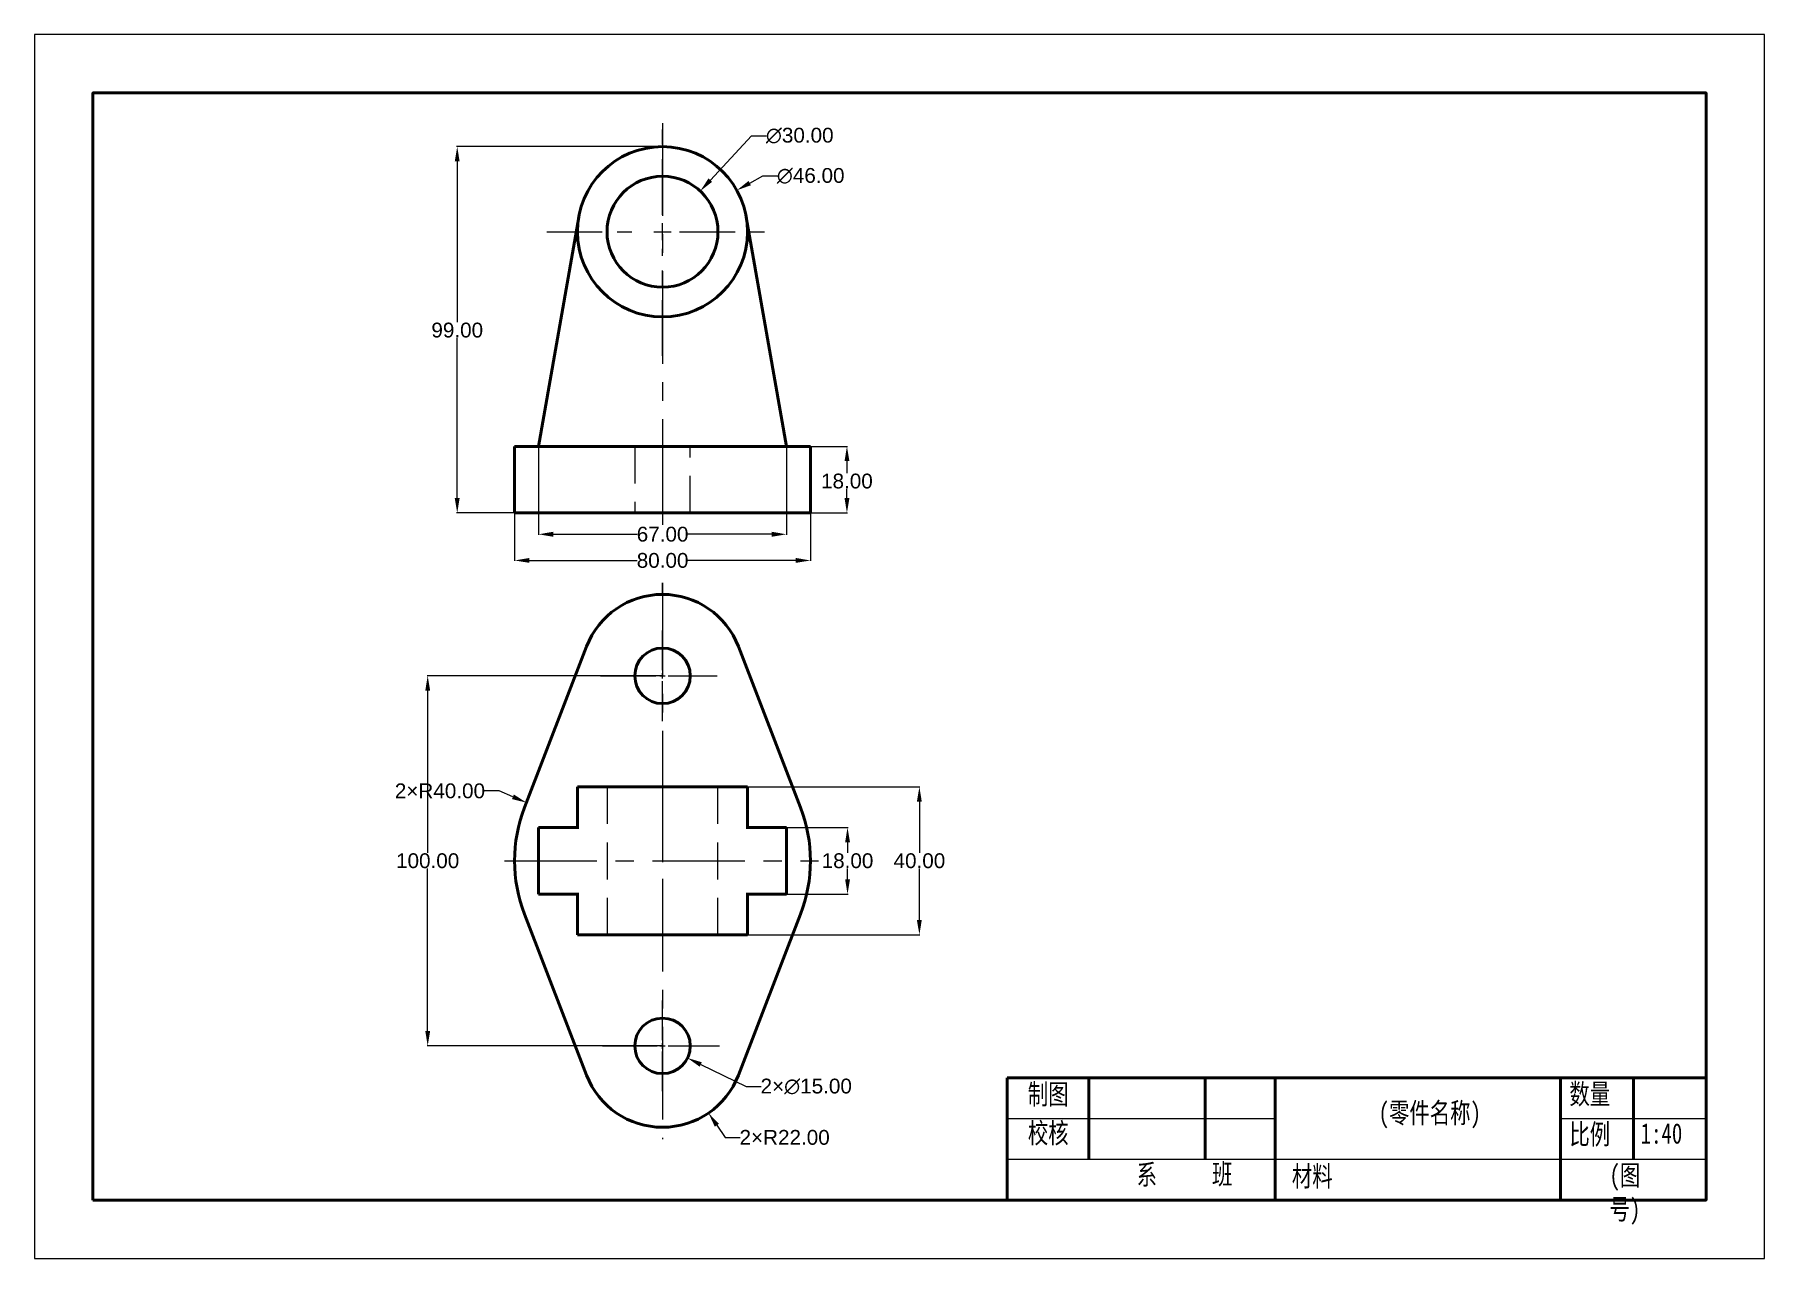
# Model space of a CAD drawing. Header units: millimetres. Extents: x 0 to 11.7, y 0 to 8.3.
import ezdxf

# ---------------------------------------------------------------- set-up
doc = ezdxf.new("R2010")
doc.units = ezdxf.units.MM
doc.header["$LTSCALE"] = 0.5
doc.header["$MEASUREMENT"] = 0
for name, pattern in [('CENTER', [2, 1.25, -0.25, 0.25, -0.25]), ('CENTER2', [1.125, 0.75, -0.125, 0.125, -0.125]), ('DASHED', [0.75, 0.5, -0.25])]:
    doc.linetypes.add(name, pattern=pattern)
for name, color, linetype, lineweight in [('dash', 2, 'DASHED', 25), ('dimension', 3, 'Continuous', 25), ('draw', 7, 'Continuous', 50), ('mark', 1, 'CENTER', 25), ('thin', 7, 'Continuous', 25)]:
    doc.layers.add(name, color=color, linetype=linetype, lineweight=lineweight)
doc.styles.get("Standard").update_dxf_attribs({"font": 'arial.ttf'})
doc.dimstyles.get("Standard").update_dxf_attribs({"dimscale": 0.02, "dimtxt": 5, "dimasz": 5, "dimexe": 0.18, "dimexo": 0.0625, "dimgap": 0.09, "dimtad": 0, "dimtih": 1, "dimtoh": 1, "dimlfac": 40, "dimzin": 0, "dimdsep": 46, "dimtxsty": 'Standard', "dimcen": 0.09, "dimadec": 0, "dimazin": 0, "dimtfac": 1, "dimtofl": 0, "dimtmove": 0, "dimatfit": 1, "dimfxl": 1, "dimtolj": 1, "dimtzin": 0, "dimarcsym": 0})

# ---------------------------------------------------------------- blocks, each defined once
blk = doc.blocks.new('*U1')
at = {"layer": 'mark', "color": 0, "linetype": 'CENTER2', "transparency": 16777216}
for p, q in [((0, 0.115), (0, 0.733)), ((-0.782, 0), (-0.115, 0)), ((0.115, 0), (0.74, 0)), ((0, -0.838), (0, -0.115))]:
    blk.add_line(p, q, dxfattribs=at)
at = {"layer": 'mark', "color": 0, "linetype": 'Continuous', "transparency": 16777216}
for p, q in [((-0.058, 0), (0.058, 0)), ((0, -0.058), (0, 0.058))]:
    blk.add_line(p, q, dxfattribs=at)
blk = doc.blocks.new('*U2')
at = {"layer": 'mark', "color": 0, "linetype": 'CENTER2', "transparency": 16777216}
for p, q in [((0, 0.038), (0, 0.307)), ((-0.42, 0), (-0.037, 0)), ((0.038, 0), (0.37, 0)), ((0, -0.307), (0, -0.037))]:
    blk.add_line(p, q, dxfattribs=at)
at = {"layer": 'mark', "color": 0, "linetype": 'Continuous', "transparency": 16777216}
for p, q in [((-0.019, 0), (0.019, 0)), ((0, -0.019), (0, 0.019))]:
    blk.add_line(p, q, dxfattribs=at)
blk = doc.blocks.new('*U3')
at = {"layer": 'mark', "color": 0, "linetype": 'CENTER2', "transparency": 16777216}
for p, q in [((0, 0.038), (0, 0.307)), ((-0.405, 0), (-0.037, 0)), ((0.038, 0), (0.385, 0)), ((0, -0.307), (0, -0.037))]:
    blk.add_line(p, q, dxfattribs=at)
at = {"layer": 'mark', "color": 0, "linetype": 'Continuous', "transparency": 16777216}
for p, q in [((-0.019, 0), (0.019, 0)), ((0, -0.019), (0, 0.019))]:
    blk.add_line(p, q, dxfattribs=at)
blk = doc.blocks.new('*D6')
at = {"layer": 'Defpoints', "color": 0, "transparency": 16777216}
for p in [(3.245, 5.036), (5.245, 5.036), (5.245, 4.715)]:
    blk.add_point(p, dxfattribs=at)
at = {"layer": 'dimension', "color": 0, "lineweight": -2, "transparency": 16777216}
for p, q in [((3.245, 5.035), (3.245, 4.712)), ((5.245, 5.035), (5.245, 4.712)), ((3.345, 4.715), (4.074, 4.715)), ((5.145, 4.715), (4.415, 4.715))]:
    blk.add_line(p, q, dxfattribs=at)
at = {"layer": 'dimension', "color": 0, "transparency": 16777216}
for points in [[(3.345, 4.732), (3.345, 4.699), (3.245, 4.715)], [(5.145, 4.732), (5.145, 4.699), (5.245, 4.715)]]:
    blk.add_solid(points, dxfattribs=at)
at = {"layer": 'dimension', "color": 0, "transparency": 16777216, "insert": (4.245, 4.715), "char_height": 0.1, "attachment_point": 5}
blk.add_mtext('\\A1;80.00', dxfattribs=at)
blk = doc.blocks.new('*D9')
at = {"layer": 'Defpoints', "color": 0, "transparency": 16777216}
for p in [(4.076, 1.518), (4.413, 1.354)]:
    blk.add_point(p, dxfattribs=at)
at = {"layer": 'dimension', "color": 0, "lineweight": -2, "transparency": 16777216}
for p, q in [((4.243, 1.436), (4.246, 1.436)), ((4.245, 1.434), (4.245, 1.438)), ((4.503, 1.31), (4.811, 1.161)), ((4.811, 1.161), (4.911, 1.161))]:
    blk.add_line(p, q, dxfattribs=at)
at = {"layer": 'dimension', "color": 0, "transparency": 16777216}
blk.add_solid([(4.51, 1.325), (4.496, 1.295), (4.413, 1.354)], dxfattribs=at)
at = {"layer": 'dimension', "color": 0, "transparency": 16777216, "insert": (5.216, 1.161), "char_height": 0.1, "attachment_point": 5}
blk.add_mtext('\\A1;2×∅15.00', dxfattribs=at)
blk = doc.blocks.new('*D10')
at = {"layer": 'Defpoints', "color": 0, "transparency": 16777216}
for p in [(4.5, 7.211), (3.989, 6.661)]:
    blk.add_point(p, dxfattribs=at)
at = {"layer": 'dimension', "color": 0, "lineweight": -2, "transparency": 16777216}
for p, q in [((4.568, 7.284), (4.847, 7.585)), ((4.847, 7.585), (4.947, 7.585)), ((4.243, 6.936), (4.246, 6.936)), ((4.245, 6.934), (4.245, 6.938))]:
    blk.add_line(p, q, dxfattribs=at)
at = {"layer": 'dimension', "color": 0, "transparency": 16777216}
blk.add_solid([(4.555, 7.296), (4.58, 7.273), (4.5, 7.211)], dxfattribs=at)
at = {"layer": 'dimension', "color": 0, "transparency": 16777216, "insert": (5.172, 7.585), "char_height": 0.1, "attachment_point": 5}
blk.add_mtext('\\A1;∅30.00', dxfattribs=at)
blk = doc.blocks.new('*D11')
at = {"layer": 'Defpoints', "color": 0, "transparency": 16777216}
for p in [(4.747, 7.216), (3.742, 6.656)]:
    blk.add_point(p, dxfattribs=at)
at = {"layer": 'dimension', "color": 0, "lineweight": -2, "transparency": 16777216}
for p, q in [((4.834, 7.265), (4.922, 7.313)), ((4.922, 7.313), (5.022, 7.313)), ((4.243, 6.936), (4.246, 6.936)), ((4.245, 6.934), (4.245, 6.938))]:
    blk.add_line(p, q, dxfattribs=at)
at = {"layer": 'dimension', "color": 0, "transparency": 16777216}
blk.add_solid([(4.826, 7.279), (4.842, 7.25), (4.747, 7.216)], dxfattribs=at)
at = {"layer": 'dimension', "color": 0, "transparency": 16777216, "insert": (5.246, 7.313), "char_height": 0.1, "attachment_point": 5}
blk.add_mtext('\\A1;∅46.00', dxfattribs=at)
blk = doc.blocks.new('*D12')
at = {"layer": 'Defpoints', "color": 0, "transparency": 16777216}
for p in [(4.245, 7.511), (2.857, 5.036), (4.245, 5.036)]:
    blk.add_point(p, dxfattribs=at)
at = {"layer": 'dimension', "color": 0, "lineweight": -2, "transparency": 16777216}
for p, q in [((4.243, 7.511), (2.853, 7.511)), ((2.857, 7.411), (2.857, 6.324)), ((2.857, 5.136), (2.857, 6.219)), ((4.243, 5.036), (2.853, 5.036))]:
    blk.add_line(p, q, dxfattribs=at)
at = {"layer": 'dimension', "color": 0, "transparency": 16777216}
for points in [[(2.84, 7.411), (2.873, 7.411), (2.857, 7.511)], [(2.84, 5.136), (2.873, 5.136), (2.857, 5.036)]]:
    blk.add_solid(points, dxfattribs=at)
at = {"layer": 'dimension', "color": 0, "transparency": 16777216, "insert": (2.857, 6.271), "char_height": 0.1, "attachment_point": 5}
blk.add_mtext('\\A1;99.00', dxfattribs=at)
blk = doc.blocks.new('*D13')
at = {"layer": 'Defpoints', "color": 0, "transparency": 16777216}
for p in [(5.245, 5.486), (5.245, 5.036), (5.491, 5.036)]:
    blk.add_point(p, dxfattribs=at)
at = {"layer": 'dimension', "color": 0, "lineweight": -2, "transparency": 16777216}
for p, q in [((5.246, 5.486), (5.495, 5.486)), ((5.491, 5.386), (5.491, 5.304)), ((5.491, 5.136), (5.491, 5.198)), ((5.246, 5.036), (5.495, 5.036))]:
    blk.add_line(p, q, dxfattribs=at)
at = {"layer": 'dimension', "color": 0, "transparency": 16777216}
for points in [[(5.475, 5.386), (5.508, 5.386), (5.491, 5.486)], [(5.475, 5.136), (5.508, 5.136), (5.491, 5.036)]]:
    blk.add_solid(points, dxfattribs=at)
at = {"layer": 'dimension', "color": 0, "transparency": 16777216, "insert": (5.491, 5.251), "char_height": 0.1, "attachment_point": 5}
blk.add_mtext('\\A1;18.00', dxfattribs=at)
blk = doc.blocks.new('*D14')
at = {"layer": 'Defpoints', "color": 0, "transparency": 16777216}
for p in [(4.245, 3.936), (2.657, 1.436), (4.245, 1.436)]:
    blk.add_point(p, dxfattribs=at)
at = {"layer": 'dimension', "color": 0, "lineweight": -2, "transparency": 16777216}
for p, q in [((4.243, 3.936), (2.654, 3.936)), ((2.657, 3.836), (2.657, 2.739)), ((2.657, 1.536), (2.657, 2.633)), ((4.243, 1.436), (2.654, 1.436))]:
    blk.add_line(p, q, dxfattribs=at)
at = {"layer": 'dimension', "color": 0, "transparency": 16777216}
for points in [[(2.641, 3.836), (2.674, 3.836), (2.657, 3.936)], [(2.641, 1.536), (2.674, 1.536), (2.657, 1.436)]]:
    blk.add_solid(points, dxfattribs=at)
at = {"layer": 'dimension', "color": 0, "transparency": 16777216, "insert": (2.657, 2.686), "char_height": 0.1, "attachment_point": 5}
blk.add_mtext('\\A1;100.00', dxfattribs=at)
blk = doc.blocks.new('*D19')
at = {"layer": 'Defpoints', "color": 0, "transparency": 16777216}
for p in [(4.245, 1.436), (4.555, 0.982)]:
    blk.add_point(p, dxfattribs=at)
at = {"layer": 'dimension', "color": 0, "lineweight": -2, "transparency": 16777216}
for p, q in [((4.243, 1.436), (4.246, 1.436)), ((4.245, 1.434), (4.245, 1.438)), ((4.612, 0.9), (4.669, 0.817)), ((4.669, 0.817), (4.769, 0.817))]:
    blk.add_line(p, q, dxfattribs=at)
at = {"layer": 'dimension', "color": 0, "transparency": 16777216}
blk.add_solid([(4.626, 0.909), (4.598, 0.89), (4.555, 0.982)], dxfattribs=at)
at = {"layer": 'dimension', "color": 0, "transparency": 16777216, "insert": (5.07, 0.817), "char_height": 0.1, "attachment_point": 5}
blk.add_mtext('\\A1;2×R22.00', dxfattribs=at)
blk = doc.blocks.new('*D20')
at = {"layer": 'Defpoints', "color": 0, "transparency": 16777216}
for p in [(3.407, 5.486), (5.082, 5.486), (5.082, 4.892)]:
    blk.add_point(p, dxfattribs=at)
at = {"layer": 'dimension', "color": 0, "lineweight": -2, "transparency": 16777216}
for p, q in [((3.407, 5.485), (3.407, 4.889)), ((5.082, 5.485), (5.082, 4.889)), ((3.507, 4.892), (4.074, 4.892)), ((4.982, 4.892), (4.415, 4.892))]:
    blk.add_line(p, q, dxfattribs=at)
at = {"layer": 'dimension', "color": 0, "transparency": 16777216}
for points in [[(3.507, 4.909), (3.507, 4.875), (3.407, 4.892)], [(4.982, 4.909), (4.982, 4.875), (5.082, 4.892)]]:
    blk.add_solid(points, dxfattribs=at)
at = {"layer": 'dimension', "color": 0, "transparency": 16777216, "insert": (4.245, 4.892), "char_height": 0.1, "attachment_point": 5}
blk.add_mtext('\\A1;67.00', dxfattribs=at)
blk = doc.blocks.new('*D29')
at = {"layer": 'Defpoints', "color": 0, "transparency": 16777216}
for p in [(3.325, 3.079), (4.245, 2.686)]:
    blk.add_point(p, dxfattribs=at)
at = {"layer": 'dimension', "color": 0, "lineweight": -2, "transparency": 16777216}
for p, q in [((3.141, 3.158), (3.041, 3.158)), ((3.233, 3.118), (3.141, 3.158)), ((4.243, 2.686), (4.246, 2.686)), ((4.245, 2.684), (4.245, 2.688))]:
    blk.add_line(p, q, dxfattribs=at)
blk.add_arc((4.245, 2.686), 1, 156.6312, 158.8282, dxfattribs=at)
at = {"layer": 'dimension', "color": 0, "transparency": 16777216}
blk.add_solid([(3.24, 3.134), (3.227, 3.103), (3.325, 3.079)], dxfattribs=at)
at = {"layer": 'dimension', "color": 0, "transparency": 16777216, "insert": (2.74, 3.158), "char_height": 0.1, "attachment_point": 5}
blk.add_mtext('\\A1;2×R40.00', dxfattribs=at)
blk = doc.blocks.new('*D30')
at = {"layer": 'Defpoints', "color": 0, "transparency": 16777216}
for p in [(4.82, 3.186), (4.82, 2.186), (5.981, 2.186)]:
    blk.add_point(p, dxfattribs=at)
at = {"layer": 'dimension', "color": 0, "lineweight": -2, "transparency": 16777216}
for p, q in [((4.821, 3.186), (5.984, 3.186)), ((5.981, 3.086), (5.981, 2.739)), ((5.981, 2.286), (5.981, 2.633)), ((4.821, 2.186), (5.984, 2.186))]:
    blk.add_line(p, q, dxfattribs=at)
at = {"layer": 'dimension', "color": 0, "transparency": 16777216}
for points in [[(5.964, 3.086), (5.997, 3.086), (5.981, 3.186)], [(5.964, 2.286), (5.997, 2.286), (5.981, 2.186)]]:
    blk.add_solid(points, dxfattribs=at)
at = {"layer": 'dimension', "color": 0, "transparency": 16777216, "insert": (5.981, 2.686), "char_height": 0.1, "attachment_point": 5}
blk.add_mtext('\\A1;40.00', dxfattribs=at)
blk = doc.blocks.new('*D31')
at = {"layer": 'Defpoints', "color": 0, "transparency": 16777216}
for p in [(5.082, 2.911), (5.082, 2.461), (5.495, 2.461)]:
    blk.add_point(p, dxfattribs=at)
at = {"layer": 'dimension', "color": 0, "lineweight": -2, "transparency": 16777216}
for p, q in [((5.083, 2.911), (5.499, 2.911)), ((5.495, 2.811), (5.495, 2.739)), ((5.495, 2.561), (5.495, 2.633)), ((5.083, 2.461), (5.499, 2.461))]:
    blk.add_line(p, q, dxfattribs=at)
at = {"layer": 'dimension', "color": 0, "transparency": 16777216}
for points in [[(5.479, 2.811), (5.512, 2.811), (5.495, 2.911)], [(5.479, 2.561), (5.512, 2.561), (5.495, 2.461)]]:
    blk.add_solid(points, dxfattribs=at)
at = {"layer": 'dimension', "color": 0, "transparency": 16777216, "insert": (5.495, 2.686), "char_height": 0.1, "attachment_point": 5}
blk.add_mtext('\\A1;18.00', dxfattribs=at)

msp = doc.modelspace()

# ---------------------------------------------------------------- linework, layer by layer
at = {"layer": 'dash'}
for p, q in [((4.05701, 5.48603), (4.05701, 5.03603)), ((4.43201, 5.03603), (4.43201, 5.48603)), ((4.05701, 5.03603), (4.43201, 5.03603)), ((3.86951, 3.18571), (3.86951, 2.18571)), ((4.61951, 2.18571), (4.61951, 3.18571))]:
    msp.add_line(p, q, dxfattribs=at)
at = {"layer": 'draw'}
for p, q in [((3.40701, 5.48603), (3.67812, 7.03516)), ((5.08201, 5.48603), (4.8109, 7.03516)), ((5.24451, 5.48603), (3.24451, 5.48603)), ((3.24451, 5.48603), (3.24451, 5.03603)), ((5.24451, 5.03603), (5.24451, 5.48603)), ((3.24451, 5.03603), (5.24451, 5.03603)), ((3.31156, 3.04571), (3.73139, 4.13371)), ((5.17746, 3.04571), (4.75763, 4.13371)), ((3.66951, 3.18571), (4.81951, 3.18571)), ((3.66951, 3.18571), (3.66951, 2.91071)), ((4.81951, 3.18571), (4.81951, 2.91071)), ((3.40701, 2.91071), (3.40701, 2.46071)), ((3.40701, 2.91071), (3.67812, 2.91071)), ((5.08201, 2.91071), (4.8109, 2.91071)), ((5.08201, 2.91071), (5.08201, 2.46071)), ((3.40701, 2.46071), (3.67812, 2.46071)), ((3.66951, 2.18571), (3.66951, 2.46071)), ((5.08201, 2.46071), (4.8109, 2.46071)), ((4.81951, 2.18571), (4.81951, 2.46071)), ((3.31156, 2.32571), (3.73139, 1.23771)), ((5.17746, 2.32571), (4.75763, 1.23771)), ((4.81951, 2.18571), (3.66951, 2.18571))]:
    msp.add_line(p, q, dxfattribs=at)
for centre, radius in [((4.24451, 6.93603), 0.575), ((4.24451, 6.93603), 0.375), ((4.24451, 3.93571), 0.1875), ((4.24451, 1.43571), 0.1875)]:
    msp.add_circle(centre, radius, dxfattribs=at)
for centre, radius, start, end in [((4.24451, 3.93571), 0.55, 21.100196, 158.899804), ((4.24451, 2.68571), 1, 158.899804, 201.100196), ((4.24451, 2.68571), 1, 338.899804, 21.100196), ((4.24451, 1.43571), 0.55, 201.100196, 338.899804)]:
    msp.add_arc(centre, radius, start, end, dxfattribs=at)
at = {"layer": 'mark'}
for p, q in [((4.24451, 7.66876), (4.24451, 4.95595)), ((4.24451, 5.54456), (4.24451, 4.95595)), ((4.24451, 4.48571), (4.24451, 4.56386)), ((4.24451, 4.56386), (4.24451, 0.80471)), ((4.24451, 3.3015), (4.24451, 2.08021)), ((3.17621, 2.68571), (5.29938, 2.68571))]:
    msp.add_line(p, q, dxfattribs=at)
at = {"layer": 'thin', "lineweight": 50}
for p, q in [((11.29919, 1.22047), (6.57479, 1.22047)), ((6.57479, 1.22047), (6.57479, 0.3937)), ((7.12597, 1.22047), (7.12597, 0.66929)), ((7.91337, 1.22047), (7.91337, 0.66929)), ((8.38581, 1.22047), (8.38581, 0.3937)), ((10.31494, 1.22047), (10.31494, 0.3937)), ((10.80706, 1.22047), (10.80706, 0.66929))]:
    msp.add_line(p, q, dxfattribs=at)
at = {"layer": 'thin', "lineweight": 25}
for p, q in [((6.57479, 0.94488), (8.38581, 0.94488)), ((10.31494, 0.94488), (11.29919, 0.94488)), ((6.57479, 0.66929), (11.29919, 0.66929))]:
    msp.add_line(p, q, dxfattribs=at)
msp.add_lwpolyline([(0, 0), (11.69289, 0), (11.69289, 8.2677), (0, 8.2677)], close=True, dxfattribs=at)
at = {"layer": 'thin', "lineweight": 50}
msp.add_lwpolyline([(0.3937, 0.3937), (11.29919, 0.3937), (11.29919, 7.874), (0.3937, 7.874)], close=True, dxfattribs=at)

# ---------------------------------------------------------------- block references
at = {"layer": 'mark', "linetype": 'CENTER2'}
for name, p in [('*U1', (4.24451, 6.93603)), ('*U2', (4.24451, 3.93571)), ('*U3', (4.24451, 1.43571))]:
    msp.add_blockref(name, p, dxfattribs=at)

# ---------------------------------------------------------------- texts
at = {"layer": 'thin', "char_height": 0.137795, "attachment_point": 1}
for s, width, heights, insert in [('{\\fHYSWLongFangSong|b0|i0|c134|p2;制图}', 0.3627768, [0], (6.7135, 1.17818)), ('{\\fHYSWLongFangSong|b0|i0|c134|p2;数量}', 0.3627768, [0], (10.37485, 1.17962)), ('{\\fHYSWLongFangSong|b0|i0|c134|p2;(零件名称)}', 0.9083786, [0.36992], (9.08504, 1.05227)), ('{\\fHYSWLongFangSong|b0|i0|c134|p2;校核}', 0.3627768, [0], (6.71409, 0.91579)), ('{\\fHYSWLongFangSong|b0|i0|c134|p2;比例}', 0.3627768, [0], (10.37467, 0.90798)), ('{\\fHYSWLongFangSong|b0|i0|c134|p2;1:40}', 0.3627768, [0], (10.85655, 0.913)), ('{\\fHYSWLongFangSong|b0|i0|c134|p2;系}', 0.3627768, [0], (7.44917, 0.63499)), ('{\\fHYSWLongFangSong|b0|i0|c134|p2;班}', 0.3627768, [0], (7.95891, 0.63865)), ('{\\fHYSWLongFangSong|b0|i0|c134|p2;材料}', 0.3627768, [0], (8.49891, 0.62454)), ('{\\fHYSWLongFangSong|b0|i0|c134|p2;(图号)}', 0.3627768, [0], (10.64581, 0.63111))]:
    msp.add_mtext_dynamic_manual_height_columns(s, width=width, gutter_width=0.03937, heights=heights, dxfattribs=dict(at, insert=insert))

# ---------------------------------------------------------------- dimensions: what is measured, and where the dimension line sits
at = {"layer": 'dimension'}
for p1, p2, picture, middle in [((3.9894, 6.66118), (4.49962, 7.21089), '*D10', (5.17181, 7.58522)), ((3.74222, 6.65617), (4.7468, 7.2159), '*D11', (5.24627, 7.31325))]:
    dim = msp.add_diameter_dim_2p(p1=p1, p2=p2, dimstyle='Standard', dxfattribs=at)
    dim.commit()
    dim.dimension.update_dxf_attribs({"geometry": picture, "text_midpoint": middle, "dimtype": 163})
for base, p1, p2, picture, middle in [((2.85681, 5.03603), (4.24451, 7.51103), (4.24451, 5.03603), '*D12', (2.85681, 6.27139)), ((5.49147, 5.03603), (5.24451, 5.48603), (5.24451, 5.03603), '*D13', (5.49147, 5.25098)), ((2.65742, 1.43571), (4.24451, 3.93571), (4.24451, 1.43571), '*D14', (2.65742, 2.68571)), ((5.98081, 2.18571), (4.81951, 3.18571), (4.81951, 2.18571), '*D30', (5.98081, 2.68571)), ((5.49539, 2.46071), (5.08201, 2.91071), (5.08201, 2.46071), '*D31', (5.49539, 2.68571))]:
    dim = msp.add_linear_dim(base=base, p1=p1, p2=p2, angle=90, dimstyle='Standard', dxfattribs=at)
    dim.commit()
    dim.dimension.update_dxf_attribs({"geometry": picture, "text_midpoint": middle, "dimtype": 160})
for base, p1, p2, picture, middle in [((5.08201, 4.89213), (3.40701, 5.48603), (5.08201, 5.48603), '*D20', (4.24451, 4.89213)), ((5.24451, 4.71546), (3.24451, 5.03603), (5.24451, 5.03603), '*D6', (4.24474, 4.71546))]:
    dim = msp.add_linear_dim(base=base, p1=p1, p2=p2, dimstyle='Standard', dxfattribs=at)
    dim.commit()
    dim.dimension.update_dxf_attribs({"geometry": picture, "text_midpoint": middle, "dimtype": 160})
for center, mpoint, picture, middle in [((4.24451, 2.68571), (3.32512, 3.07905), '*D29', (2.73995, 3.15772)), ((4.24451, 1.43571), (4.55545, 0.98204), '*D19', (5.06981, 0.81707))]:
    dim = msp.add_radius_dim(center=center, mpoint=mpoint, text='2×<>', dimstyle='Standard', dxfattribs=at)
    dim.commit()
    dim.dimension.update_dxf_attribs({"geometry": picture, "text_midpoint": middle, "dimtype": 164})
dim = msp.add_diameter_dim_2p(p1=(4.07584, 1.51761), p2=(4.41318, 1.35381), text='2×<>', dimstyle='Standard', dxfattribs=at)
dim.commit()
dim.dimension.update_dxf_attribs({"geometry": '*D9', "text_midpoint": (5.21639, 1.16054), "dimtype": 163})

doc.saveas('drawing.dxf')
